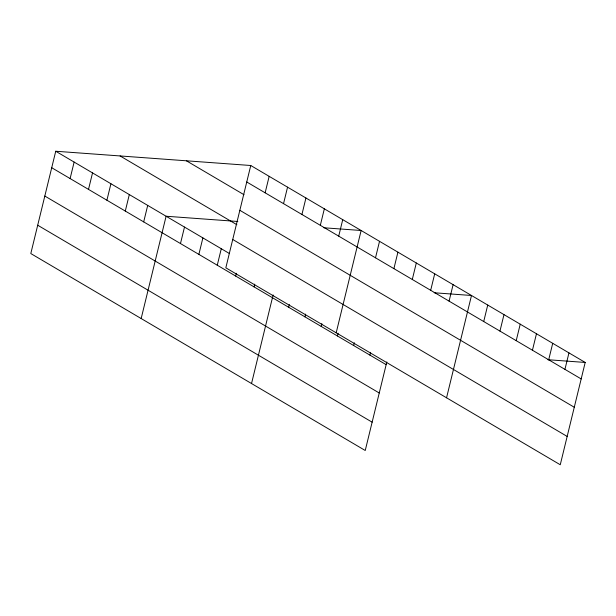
<?xml version="1.0" encoding="UTF-8"?>
<svg xmlns="http://www.w3.org/2000/svg" width="616" height="616" viewBox="0 0 616 616"><rect width="100%" height="100%" fill="white"/><g stroke="black" fill="none" stroke-linecap="round" stroke-linejoin="round"><path stroke-width="0.92" d="M250.766 165.504L225.826 267.814L560.26 464.757L585.2 362.447L250.766 165.504L55.74 151.243L30.8 253.553L365.234 450.496L386.825 361.923M70.116 178.555L74.136 162.077M88.511 189.389L92.531 172.911M106.907 200.223L110.919 183.737M125.294 211.057L129.314 194.571M143.69 221.883L147.709 205.405M141.164 318.541L166.104 216.239L237.83 221.483M180.48 243.551L184.5 227.065M198.876 254.385L202.887 237.899M217.263 265.211L221.283 248.733M235.659 276.045L236.328 273.296M265.142 192.816L269.161 176.338M254.054 286.879L254.724 284.13M283.537 203.65L287.556 187.164M251.528 383.537L273.119 294.964M301.932 214.484L305.944 197.998M288.696 307.276L289.358 304.527M320.328 225.31L324.339 208.832M304.935 316.84L305.605 314.091M338.715 236.144L342.735 219.666M321.182 326.411L321.852 323.662M336.19 332.802L361.13 230.492L323.824 227.766M337.422 335.974L338.092 333.225M353.669 345.538L354.339 342.789M375.506 257.811L379.525 241.326M369.916 355.109L370.578 352.36M393.901 268.638L397.921 252.16M412.297 279.471L416.308 262.994M430.684 290.305L434.703 273.82M449.079 301.139L453.099 284.654M446.554 397.797L471.494 295.488L434.18 292.762M483.722 321.537L487.733 305.051M499.961 331.1L503.98 314.622M516.208 340.663L520.227 324.185M532.447 350.235L536.467 333.749M548.694 359.798L552.714 343.32M564.941 369.361L568.953 352.883M547.894 359.721L585.2 362.447M246.746 181.982L581.181 378.932M186.409 160.799L243.99 194.71M239.847 210.31L574.281 407.253M120.097 155.948L236.86 224.709M232.733 239.485L567.167 436.436M55.74 151.243L229.283 253.445M51.721 167.729L386.155 364.672M44.814 196.05L379.248 392.993M37.707 225.225L372.141 422.176"/></g></svg>
